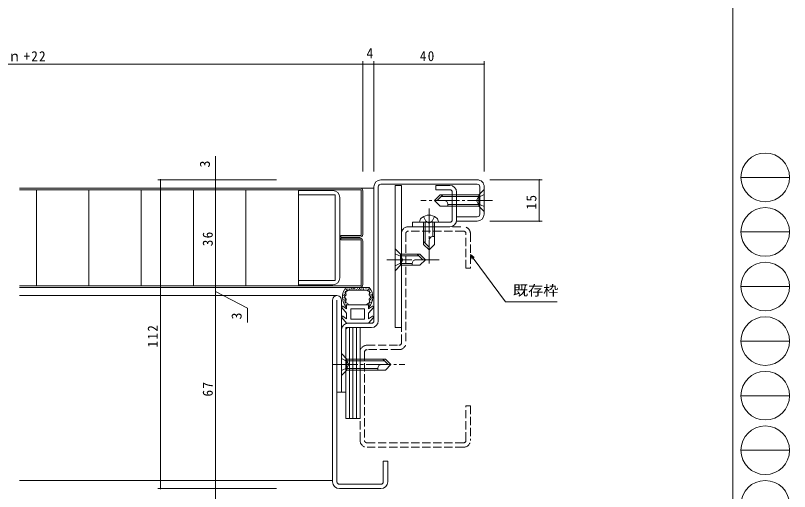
# Model space of a CAD drawing. Units: millimetres on the paper. Extents: x -420 to 373, y -297 to 267.
# Drawn here: x 92.2 to 372.9, y -187.6 to -14.9 of the extents above; entities that cross this region are included whole.
import ezdxf
from ezdxf.enums import TextEntityAlignment as Align

# ---------------------------------------------------------------- set-up
doc = ezdxf.new("R2010")
doc.units = ezdxf.units.MM
doc.linetypes.add('CHAIN2', pattern=[12, 9, -1, 1, -1])
doc.linetypes.add('DASHED3', pattern=[4, 3, -1])
for name, color, linetype, lineweight in [('0-1_USER1', 7, 'Continuous', 9), ('0-3_YKK_11', 7, 'Continuous', 9), ('0-4_YKK_12', 2, 'Continuous', 9), ('0-5_YSS_K', 4, 'Continuous', 9), ('0-7_YKK_D', 6, 'Continuous', 9)]:
    doc.layers.add(name, color=color, linetype=linetype, lineweight=lineweight)
doc.styles.add('ＭＳ ゴシック', font='')
doc.styles.get('ＭＳ ゴシック').set_extended_font_data('MS Gothic')

msp = doc.modelspace()

# ---------------------------------------------------------------- linework, layer by layer
at = {"layer": '0-1_USER1'}
for p, q in [((352.3, 264.4), (352.3, -260.6)), ((355.276, -73.616), (372.916, -73.616)), ((355.276, -93.412), (372.916, -93.412)), ((355.276, -113.208), (372.916, -113.208)), ((355.276, -133.004), (372.916, -133.004)), ((355.276, -152.8), (372.916, -152.8)), ((355.276, -172.596), (372.916, -172.596))]:
    msp.add_line(p, q, dxfattribs=at)
for centre in [(364.096, -73.616), (364.096, -93.412), (364.096, -113.208), (364.096, -133.004), (364.096, -152.8), (364.096, -172.596), (364.096, -192.392)]:
    msp.add_circle(centre, 8.82, dxfattribs=at)
at = {"layer": '0-3_YKK_11'}
for p, q in [((259.671, -74.513), (224.671, -74.513)), ((194.771, -78.413), (194.771, -80.013)), ((207.271, -78.413), (194.771, -78.413)), ((222.171, -77.013), (222.171, -125.613)), ((223.771, -125.613), (223.771, -77.013)), ((224.671, -76.113), (259.671, -76.113)), ((232.171, -76.513), (229.871, -76.513)), ((229.871, -76.513), (229.871, -128.113)), ((232.171, -128.113), (232.171, -76.513)), ((244.671, -76.513), (244.671, -78.113)), ((249.671, -76.513), (244.671, -76.513)), ((244.671, -78.113), (249.671, -78.113)), ((260.571, -77.013), (260.571, -87.013)), ((262.171, -87.013), (262.171, -77.013)), ((194.771, -80.013), (208.171, -80.013)), ((208.171, -80.013), (208.171, -111.013)), ((209.771, -110.113), (209.771, -80.913)), ((250.571, -79.013), (250.571, -89.013)), ((252.171, -89.013), (252.171, -79.013)), ((252.171, -87.913), (252.171, -89.513)), ((259.671, -87.913), (252.171, -87.913)), ((252.171, -89.513), (259.671, -89.513)), ((236.171, -89.913), (236.171, -91.513)), ((249.671, -89.913), (236.171, -89.913)), ((236.171, -91.513), (249.671, -91.513)), ((194.771, -111.013), (194.771, -112.613)), ((208.171, -111.013), (194.771, -111.013)), ((194.771, -112.613), (207.271, -112.613)), ((207.171, -118.113), (207.171, -184.013)), ((208.771, -184.013), (208.771, -118.113)), ((210.371, -151.513), (210.371, -118.113)), ((210.371, -129.013), (210.371, -151.513)), ((211.971, -151.513), (211.971, -129.013)), ((221.271, -126.513), (212.871, -126.513)), ((212.871, -128.113), (221.271, -128.113)), ((229.871, -128.113), (232.171, -128.113)), ((227.171, -176.513), (225.571, -176.513)), ((225.571, -176.513), (225.571, -184.013)), ((227.171, -184.013), (227.171, -176.513)), ((224.671, -184.913), (209.671, -184.913)), ((209.671, -186.513), (224.671, -186.513))]:
    msp.add_line(p, q, dxfattribs=at)
at = {"layer": '0-3_YKK_11', "linetype": 'DASHED3'}
for p, q in [((234.671, -91.513), (254.671, -91.513)), ((232.171, -133.613), (232.171, -94.013)), ((233.771, -94.013), (233.771, -133.613)), ((254.671, -93.113), (234.671, -93.113)), ((255.571, -106.513), (255.571, -94.013)), ((257.171, -94.013), (257.171, -106.513)), ((257.171, -106.513), (255.571, -106.513)), ((219.671, -134.513), (231.271, -134.513)), ((217.171, -169.013), (217.171, -137.013)), ((218.771, -137.013), (218.771, -169.013)), ((231.271, -136.113), (219.671, -136.113)), ((255.571, -156.513), (257.171, -156.513)), ((255.571, -169.013), (255.571, -156.513)), ((257.171, -156.513), (257.171, -169.013)), ((219.671, -169.913), (254.671, -169.913)), ((254.671, -171.513), (219.671, -171.513))]:
    msp.add_line(p, q, dxfattribs=at)
at = {"layer": '0-3_YKK_11'}
msp.add_lwpolyline([(208.771, -151.513), (210.371, -151.513), (211.971, -151.513)], dxfattribs=at)
for centre, radius, start, end in [((224.671, -77.013), 2.5, 90.00002, 180), ((259.671, -77.013), 2.5, 359.99997, 90.00002), ((207.271, -80.913), 2.5, 0, 89.99998), ((224.671, -77.013), 0.9, 90.00002, 180), ((249.671, -79.013), 2.5, 0, 89.99997), ((249.671, -79.013), 0.9, 0, 89.99997), ((259.671, -77.013), 0.9, 359.99997, 90.00002), ((259.671, -87.013), 0.9, 270, 359.99997), ((259.671, -87.013), 2.5, 270, 359.99997), ((249.671, -89.013), 2.5, 270, 0), ((249.671, -89.013), 0.9, 270, 0), ((207.271, -110.113), 2.5, 270, 359.99998), ((208.771, -118.113), 1.6, 359.99997, 180), ((221.271, -125.613), 0.9, 270, 359.99997), ((221.271, -125.613), 2.5, 270, 359.99997), ((212.871, -129.013), 2.5, 90.00002, 180), ((212.871, -129.013), 0.9, 90.00002, 180), ((209.671, -184.013), 2.5, 180, 270), ((209.671, -184.013), 0.9, 180, 270), ((224.671, -184.013), 2.5, 270, 359.99997), ((224.671, -184.013), 0.9, 270, 359.99997)]:
    msp.add_arc(centre, radius, start, end, dxfattribs=at)
at = {"layer": '0-3_YKK_11', "linetype": 'DASHED3'}
for centre, radius, start, end in [((234.671, -94.013), 2.5, 90.00002, 180), ((254.671, -94.013), 2.5, 359.99997, 90.00002), ((234.671, -94.013), 0.9, 90.00002, 180), ((254.671, -94.013), 0.9, 359.99997, 90.00002), ((219.671, -137.013), 2.5, 90.00002, 180), ((231.271, -133.613), 0.9, 270, 359.99997), ((231.271, -133.613), 2.5, 270, 359.99997), ((219.671, -137.013), 0.9, 90.00002, 180), ((219.671, -169.013), 2.5, 180, 270), ((219.671, -169.013), 0.9, 180, 270), ((254.671, -169.013), 0.9, 270, 359.99997), ((254.671, -169.013), 2.5, 270, 359.99997)]:
    msp.add_arc(centre, radius, start, end, dxfattribs=at)
at = {"layer": '0-4_YKK_12'}
for p, q in [((217.171, -77.513), (222.171, -77.513)), ((208.771, -116.513), (93.671, -116.513)), ((207.171, -183.511), (93.671, -183.511))]:
    msp.add_line(p, q, dxfattribs=at)
at = {"layer": '0-5_YSS_K'}
for p, q in [((217.171, -77.513), (93.671, -77.513)), ((217.571, -78.113), (93.671, -78.113)), ((99.771, -78.113), (99.771, -112.913)), ((118.771, -78.113), (118.771, -112.913)), ((137.771, -78.113), (137.771, -112.913)), ((156.771, -78.113), (156.771, -112.913)), ((175.771, -78.113), (175.771, -112.913)), ((194.771, -78.113), (194.771, -112.913)), ((217.571, -94.713), (217.571, -78.113)), ((218.171, -78.513), (218.171, -94.313)), ((262.171, -78.013), (260.171, -80.013)), ((262.171, -78.013), (262.171, -86.013)), ((246.171, -80.013), (244.171, -82.013)), ((247.171, -80.013), (245.171, -82.013)), ((246.171, -80.013), (260.171, -80.013)), ((260.171, -80.613), (246.571, -80.613)), ((260.171, -80.013), (260.171, -84.013)), ((260.171, -80.013), (260.171, -84.013)), ((260.171, -84.013), (246.171, -84.013)), ((248.971, -83.346), (248.971, -84.013)), ((260.171, -83.413), (248.971, -83.413)), ((262.171, -86.013), (260.171, -84.013)), ((238.671, -89.913), (238.809, -89.398)), ((245.671, -89.913), (245.533, -89.398)), ((240.171, -89.913), (238.671, -89.913)), ((240.171, -89.913), (244.171, -89.913)), ((240.171, -89.913), (244.171, -89.913)), ((240.171, -97.913), (240.171, -89.913)), ((240.771, -89.913), (240.771, -97.513)), ((243.571, -89.913), (243.571, -95.113)), ((244.171, -89.913), (245.671, -89.913)), ((244.171, -89.913), (244.171, -97.913)), ((210.171, -95.313), (210.171, -94.713)), ((210.171, -94.713), (217.571, -94.713)), ((217.171, -95.313), (210.171, -95.313)), ((243.505, -95.113), (244.171, -95.113)), ((210.171, -95.713), (210.171, -96.313)), ((217.171, -95.713), (210.171, -95.713)), ((210.171, -96.313), (217.571, -96.313)), ((217.571, -96.313), (217.571, -112.913)), ((218.171, -112.513), (218.171, -96.713)), ((240.171, -96.913), (242.171, -98.913)), ((240.171, -97.913), (242.171, -99.913)), ((242.171, -99.913), (242.171, -96.446)), ((244.171, -97.913), (242.171, -99.913)), ((229.871, -99.513), (231.871, -101.513)), ((229.871, -99.513), (229.871, -107.513)), ((238.871, -101.513), (231.871, -101.513)), ((231.871, -101.513), (231.871, -105.513)), ((231.871, -101.513), (231.871, -105.513)), ((231.871, -102.113), (238.471, -102.113)), ((240.871, -103.513), (237.405, -103.513)), ((237.871, -101.513), (239.871, -103.513)), ((238.871, -101.513), (240.871, -103.513)), ((238.871, -105.513), (240.871, -103.513)), ((229.871, -107.513), (231.871, -105.513)), ((231.871, -104.913), (236.071, -104.913)), ((231.871, -105.513), (238.871, -105.513)), ((236.071, -104.846), (236.071, -105.513)), ((217.571, -112.913), (93.671, -112.913)), ((217.171, -113.513), (93.671, -113.513)), ((211.704, -115.038), (211.904, -115.038)), ((212.067, -115.06), (211.984, -115.132)), ((220.514, -113.513), (212.028, -113.513)), ((212.038, -114.298), (212.238, -114.298)), ((212.286, -114.932), (212.067, -115.06)), ((212.229, -114.596), (212.429, -114.596)), ((212.518, -114.797), (212.286, -114.932)), ((212.289, -113.666), (212.489, -113.666)), ((212.384, -114.215), (212.584, -114.215)), ((212.618, -114.718), (212.518, -114.797)), ((212.66, -114.673), (212.618, -114.718)), ((212.696, -114.624), (212.66, -114.673)), ((212.752, -114.513), (212.696, -114.624)), ((212.752, -114.513), (219.791, -114.513)), ((213.064, -114.011), (213.264, -114.011)), ((213.35, -114.297), (213.55, -114.297)), ((213.797, -113.814), (213.997, -113.814)), ((214.065, -114.082), (214.265, -114.082)), ((214.512, -114.1), (214.712, -114.1)), ((214.87, -113.868), (215.07, -113.868)), ((215.138, -114.011), (215.338, -114.011)), ((215.799, -114.243), (215.999, -114.243)), ((216.139, -113.832), (216.339, -113.832)), ((216.585, -114.243), (216.785, -114.243)), ((216.871, -113.904), (217.071, -113.904)), ((217.265, -114.19), (217.465, -114.19)), ((217.693, -114.047), (217.893, -114.047)), ((218.283, -113.993), (218.483, -113.993)), ((218.355, -114.386), (218.555, -114.386)), ((219.195, -113.921), (219.395, -113.921)), ((219.847, -114.624), (219.791, -114.513)), ((219.883, -114.673), (219.847, -114.624)), ((219.876, -113.547), (220.075, -113.547)), ((219.925, -114.718), (219.883, -114.673)), ((220.025, -114.797), (219.925, -114.718)), ((219.999, -114.207), (220.199, -114.207)), ((220.257, -114.932), (220.025, -114.797)), ((220.066, -114.656), (220.266, -114.656)), ((220.186, -114.31), (220.386, -114.31)), ((220.475, -115.06), (220.257, -114.932)), ((220.305, -113.809), (220.505, -113.809)), ((220.472, -114.895), (220.672, -114.895)), ((220.558, -115.132), (220.475, -115.06)), ((220.603, -114.418), (220.803, -114.418)), ((210.989, -117.901), (211.189, -117.901)), ((211.18, -117.268), (211.38, -117.268)), ((211.191, -116.505), (211.391, -116.505)), ((211.323, -116.111), (211.523, -116.111)), ((211.358, -117.292), (211.558, -117.292)), ((211.394, -116.696), (211.594, -116.696)), ((211.49, -115.515), (211.69, -115.515)), ((211.577, -116.965), (211.571, -117.013)), ((211.571, -117.013), (211.575, -117.062)), ((211.575, -117.062), (211.588, -117.11)), ((211.59, -116.916), (211.577, -116.965)), ((211.588, -117.11), (211.634, -117.208)), ((211.639, -116.819), (211.59, -116.916)), ((211.597, -116.243), (211.797, -116.243)), ((211.634, -117.208), (211.702, -117.308)), ((211.79, -116.619), (211.639, -116.819)), ((211.702, -117.308), (211.782, -117.41)), ((211.728, -115.742), (211.928, -115.742)), ((211.752, -117.817), (211.952, -117.817)), ((211.764, -115.503), (211.964, -115.503)), ((211.782, -117.41), (211.945, -117.623)), ((211.952, -116.406), (211.79, -116.619)), ((211.914, -115.261), (211.908, -115.311)), ((211.908, -115.311), (211.915, -115.419)), ((211.929, -115.214), (211.914, -115.261)), ((211.915, -115.419), (211.941, -115.537)), ((211.952, -115.172), (211.929, -115.214)), ((211.941, -115.537), (211.977, -115.662)), ((211.945, -117.623), (212.011, -117.735)), ((211.984, -115.132), (211.952, -115.172)), ((212.015, -116.293), (211.952, -116.406)), ((211.977, -115.662), (212.047, -115.92)), ((212.011, -117.735), (212.054, -117.852)), ((212.054, -116.174), (212.015, -116.293)), ((212.047, -115.92), (212.062, -116.049)), ((212.062, -116.049), (212.054, -116.174)), ((212.054, -117.852), (212.069, -117.974)), ((220.474, -117.974), (220.489, -117.852)), ((220.48, -116.049), (220.496, -115.92)), ((220.489, -116.174), (220.48, -116.049)), ((220.527, -116.293), (220.489, -116.174)), ((220.489, -117.852), (220.532, -117.735)), ((220.496, -115.92), (220.565, -115.662)), ((220.59, -116.406), (220.527, -116.293)), ((220.532, -117.735), (220.597, -117.623)), ((220.59, -115.172), (220.558, -115.132)), ((220.565, -115.662), (220.602, -115.537)), ((220.613, -115.214), (220.59, -115.172)), ((220.752, -116.619), (220.59, -116.406)), ((220.597, -117.623), (220.76, -117.41)), ((220.602, -115.537), (220.628, -115.419)), ((220.628, -115.261), (220.613, -115.214)), ((220.635, -115.311), (220.628, -115.261)), ((220.628, -115.419), (220.635, -115.311)), ((220.663, -115.813), (220.863, -115.813)), ((220.903, -116.819), (220.752, -116.619)), ((220.76, -117.41), (220.84, -117.308)), ((220.83, -117.889), (221.03, -117.889)), ((220.84, -117.308), (220.908, -117.208)), ((220.878, -115.431), (221.078, -115.431)), ((220.952, -116.916), (220.903, -116.819)), ((220.908, -117.208), (220.955, -117.11)), ((220.966, -116.965), (220.952, -116.916)), ((220.955, -117.11), (220.967, -117.062)), ((220.971, -117.013), (220.966, -116.965)), ((220.967, -117.062), (220.971, -117.013)), ((221.08, -116.147), (221.28, -116.147)), ((221.104, -116.565), (221.304, -116.565)), ((221.235, -117.388), (221.435, -117.388)), ((221.402, -116.708), (221.602, -116.708)), ((221.438, -117.245), (221.638, -117.245)), ((212.271, -121.294), (210.924, -120.392)), ((211.52, -118.316), (211.72, -118.316)), ((211.525, -117.984), (211.725, -117.984)), ((211.567, -118.738), (211.767, -118.738)), ((211.626, -119.125), (211.826, -119.125)), ((211.938, -118.593), (211.923, -118.707)), ((211.923, -118.707), (211.923, -118.76)), ((211.923, -118.76), (211.929, -118.812)), ((211.929, -118.812), (211.942, -118.861)), ((212.001, -118.351), (211.938, -118.593)), ((211.942, -118.861), (211.962, -118.907)), ((211.954, -119.747), (212.154, -119.747)), ((211.962, -118.907), (212.02, -118.994)), ((212.06, -118.098), (212.001, -118.351)), ((212.02, -118.994), (212.1, -119.074)), ((212.069, -117.974), (212.06, -118.098)), ((212.1, -119.074), (212.198, -119.147)), ((212.198, -119.147), (212.433, -119.279)), ((212.271, -121.294), (212.271, -119.813)), ((212.271, -119.813), (216.271, -119.813)), ((212.433, -119.279), (212.696, -119.402)), ((220.271, -119.813), (216.271, -119.813)), ((219.847, -119.402), (220.11, -119.279)), ((220.11, -119.279), (220.345, -119.147)), ((220.2, -119.477), (220.4, -119.477)), ((220.271, -121.294), (220.271, -119.813)), ((220.271, -121.294), (221.619, -120.392)), ((220.345, -119.147), (220.442, -119.074)), ((220.442, -119.074), (220.522, -118.994)), ((220.483, -118.098), (220.474, -117.974)), ((220.541, -118.351), (220.483, -118.098)), ((220.493, -119.149), (220.693, -119.149)), ((220.522, -118.994), (220.58, -118.907)), ((220.605, -118.594), (220.541, -118.351)), ((220.552, -119.853), (220.752, -119.853)), ((220.58, -118.907), (220.6, -118.861)), ((220.6, -118.861), (220.613, -118.812)), ((220.62, -118.707), (220.605, -118.594)), ((220.613, -118.812), (220.62, -118.76)), ((220.62, -118.76), (220.62, -118.707)), ((220.974, -118.973), (221.174, -118.973)), ((221.033, -118.41), (221.233, -118.41)), ((221.39, -117.996), (221.59, -117.996)), ((212.271, -122.913), (210.527, -120.834)), ((212.271, -124.894), (212.271, -122.913)), ((213.771, -125.013), (213.771, -121.313)), ((213.771, -121.313), (218.771, -121.313)), ((218.771, -125.013), (218.771, -121.313)), ((220.271, -122.913), (222.015, -120.834)), ((220.271, -124.894), (220.271, -122.913)), ((212.271, -126.513), (210.527, -124.434)), ((212.271, -124.894), (210.924, -123.992)), ((213.771, -125.013), (218.771, -125.013)), ((220.271, -124.894), (221.619, -123.992)), ((220.271, -126.513), (222.015, -124.434)), ((211.971, -128.113), (217.171, -128.113)), ((211.971, -161.113), (211.971, -128.113)), ((220.271, -126.513), (212.271, -126.513)), ((213.271, -128.113), (213.271, -161.113)), ((214.571, -128.113), (214.571, -161.113)), ((215.871, -128.113), (215.871, -161.113)), ((217.171, -128.113), (217.171, -161.113)), ((210.371, -137.513), (212.371, -139.513)), ((210.371, -137.513), (210.371, -145.513)), ((212.371, -139.513), (212.371, -143.513)), ((212.371, -139.513), (212.371, -143.513)), ((226.371, -139.513), (212.371, -139.513)), ((212.371, -140.113), (225.971, -140.113)), ((225.371, -139.513), (227.371, -141.513)), ((226.371, -139.513), (228.371, -141.513)), ((212.371, -142.913), (223.571, -142.913)), ((223.571, -142.846), (223.571, -143.513)), ((228.371, -141.513), (224.905, -141.513)), ((226.371, -143.513), (228.371, -141.513)), ((210.371, -145.513), (212.371, -143.513)), ((212.371, -143.513), (226.371, -143.513)), ((217.171, -161.113), (211.971, -161.113))]:
    msp.add_line(p, q, dxfattribs=at)
at = {"layer": '0-5_YSS_K', "linetype": 'DASHED3'}
for p, q in [((260.018, -80.863), (259.407, -82.013)), ((262.171, -79.813), (260.018, -80.863)), ((260.018, -83.163), (259.407, -82.013)), ((262.171, -84.213), (260.018, -83.163)), ((240.171, -87.82), (241.021, -89.563)), ((241.021, -89.563), (242.171, -90.174)), ((243.321, -89.563), (242.171, -90.174)), ((244.171, -87.82), (243.321, -89.563)), ((229.871, -101.313), (232.024, -102.363)), ((232.024, -102.363), (232.635, -103.513)), ((232.024, -104.663), (232.635, -103.513)), ((229.871, -105.713), (232.024, -104.663)), ((210.371, -139.313), (212.524, -140.363)), ((212.524, -140.363), (213.136, -141.513)), ((210.371, -143.713), (212.524, -142.663)), ((212.524, -142.663), (213.136, -141.513))]:
    msp.add_line(p, q, dxfattribs=at)
at = {"layer": '0-5_YSS_K', "linetype": 'CHAIN2'}
for p, q in [((265.171, -82.013), (239.171, -82.013)), ((242.171, -84.913), (242.171, -104.913)), ((226.871, -103.513), (245.871, -103.513)), ((207.371, -141.513), (233.371, -141.513))]:
    msp.add_line(p, q, dxfattribs=at)
at = {"layer": '0-5_YSS_K'}
msp.add_lwpolyline([(246.171, -84.013), (244.171, -82.013), (247.638, -82.013)], dxfattribs=at)
for centre, radius, start, end in [((217.171, -78.513), 1, 0, 90), ((247.638, -83.346), 1.333, 0, 90), ((241.031, -89.993), 2.3, 126.88408, 165), ((242.171, -91.513), 4.2, 53.11591, 126.88408), ((243.312, -89.993), 2.3, 14.99998, 53.11591), ((217.171, -94.313), 1, 270, 0), ((243.505, -96.446), 1.333, 90, 180), ((217.171, -96.713), 1, 0, 90), ((237.405, -104.846), 1.333, 90, 180), ((216.271, -117.013), 5.5, 140.48035, 223.34175), ((217.171, -112.513), 1, 270, 0), ((216.271, -117.013), 5.5, 316.65823, 39.51962), ((210.757, -120.642), 0.3, 56.21114, 220.00243), ((216.271, -117.013), 4.3, 213.74989, 220.62927), ((216.271, -117.013), 4.3, 319.3705, 326.24989), ((221.786, -120.642), 0.3, 319.99756, 123.78885), ((210.757, -124.242), 0.3, 56.21114, 220.00243), ((221.786, -124.242), 0.3, 319.99756, 123.78885), ((224.905, -142.846), 1.333, 90, 180)]:
    msp.add_arc(centre, radius, start, end, dxfattribs=at)
at = {"layer": '0-7_YKK_D'}
for p, q in [((218.171, -32.513), (-33.829, -32.513)), ((218.171, -71.513), (218.171, -31.513)), ((218.171, -71.513), (218.171, -31.513)), ((222.171, -32.513), (218.171, -32.513)), ((222.171, -71.513), (222.171, -31.513)), ((222.171, -71.513), (222.171, -31.513)), ((262.171, -32.513), (222.171, -32.513)), ((262.171, -71.513), (262.171, -31.513)), ((186.893, -74.513), (143.771, -74.513)), ((144.771, -74.513), (144.771, -186.513)), ((186.893, -74.513), (163.771, -74.513)), ((264.171, -74.513), (283.171, -74.513)), ((282.171, -74.513), (282.171, -89.513)), ((164.771, -77.513), (164.771, -113.513)), ((264.171, -89.513), (283.171, -89.513)), ((257.171, -101.616), (258.184, -102.982)), ((257.171, -101.616), (258.55, -102.711)), ((257.818, -103.253), (257.171, -101.616)), ((258.184, -102.982), (269.883, -118.761)), ((164.771, -116.513), (164.771, -113.513)), ((164.771, -115.013), (176.283, -121.04)), ((164.771, -183.511), (164.771, -116.513)), ((269.883, -118.761), (288.583, -118.761)), ((176.283, -121.04), (176.283, -126.24)), ((186.893, -183.511), (163.771, -183.511)), ((164.771, -183.511), (164.771, -186.513)), ((186.893, -186.513), (143.771, -186.513)), ((185.364, -186.513), (163.771, -186.513)), ((164.771, -186.513), (164.771, -195.113))]:
    msp.add_line(p, q, dxfattribs=at)
msp.add_lwpolyline([(164.771, -77.513), (164.771, -74.513), (164.771, -65.913)], dxfattribs=at)
for centre, start, end in [((218.171, -32.513), 0, 180), ((218.171, -32.513), 0, 180), ((218.171, -32.513), 180, 0), ((218.171, -32.513), 180, 0), ((222.171, -32.513), 0, 180), ((222.171, -32.513), 359.99995, 179.99995), ((222.171, -32.513), 180, 0), ((222.171, -32.513), 179.99995, 359.99995), ((262.171, -32.513), 359.99995, 179.99995), ((262.171, -32.513), 179.99995, 359.99995), ((144.771, -74.513), 90, 270), ((144.771, -74.513), 270, 90), ((164.771, -74.513), 90, 270), ((164.771, -74.513), 270, 90), ((282.171, -74.513), 90, 270), ((282.171, -74.513), 270, 90), ((164.771, -77.513), 90, 270), ((164.771, -77.513), 90, 270), ((164.771, -77.513), 270, 90), ((164.771, -77.513), 270, 90), ((282.171, -89.513), 90, 270), ((282.171, -89.513), 270, 90), ((164.771, -113.513), 90, 270), ((164.771, -113.513), 90, 270), ((164.771, -113.513), 270, 90), ((164.771, -113.513), 270, 90), ((164.771, -116.513), 90, 270), ((164.771, -116.513), 90, 270), ((164.771, -116.513), 270, 90), ((164.771, -116.513), 270, 90), ((164.771, -183.511), 90, 270), ((164.771, -183.511), 90, 270), ((164.771, -183.511), 270, 90), ((164.771, -183.511), 270, 90), ((144.771, -186.513), 90, 270), ((144.771, -186.513), 270, 90), ((164.771, -186.513), 90, 270), ((164.771, -186.513), 270, 90)]:
    msp.add_arc(centre, 0.106, start, end, dxfattribs=at)

# ---------------------------------------------------------------- texts
at = {"layer": '0-7_YKK_D', "color": 3, "style": 'ＭＳ ゴシック'}
msp.add_text('4', height=3.666, dxfattribs=at).set_placement((219.474, -31.513), align=Align.BOTTOM_LEFT)
for p in [(163.771, -70.024), (175.283, -125.15)]:
    msp.add_text('3', height=3.666, rotation=90, dxfattribs=at).set_placement(p, align=Align.BOTTOM_LEFT)
at = {"layer": '0-7_YKK_D', "color": 3, "style": 'ＭＳ ゴシック', "width": 1.1}
msp.add_text('既存枠', height=3.666, dxfattribs=at).set_placement((272.583, -117.563), align=Align.BOTTOM_LEFT)
at = {"layer": '0-7_YKK_D', "color": 3, "char_height": 3.666, "attachment_point": 7, "style": 'ＭＳ ゴシック'}
for s, insert in [('\\T1.19;\\W0.95;DW=Wｎ+22', (78.161, -31.513)), ('\\T1.21;\\W0.95;40', (238.824, -31.513))]:
    msp.add_mtext(s, dxfattribs=dict(at, insert=insert))
at = {"layer": '0-7_YKK_D', "color": 3, "char_height": 3.666, "attachment_point": 7, "rotation": 90, "style": 'ＭＳ ゴシック'}
for s, insert in [('\\T1.21;\\W0.95;15', (281.171, -85.254)), ('\\T1.21;\\W0.95;36', (163.771, -98.595)), ('\\T1.21;\\W0.95;112', (143.771, -135.325)), ('\\T1.21;\\W0.95;67', (163.771, -153.095))]:
    msp.add_mtext(s, dxfattribs=dict(at, insert=insert))

doc.saveas('drawing.dxf')
